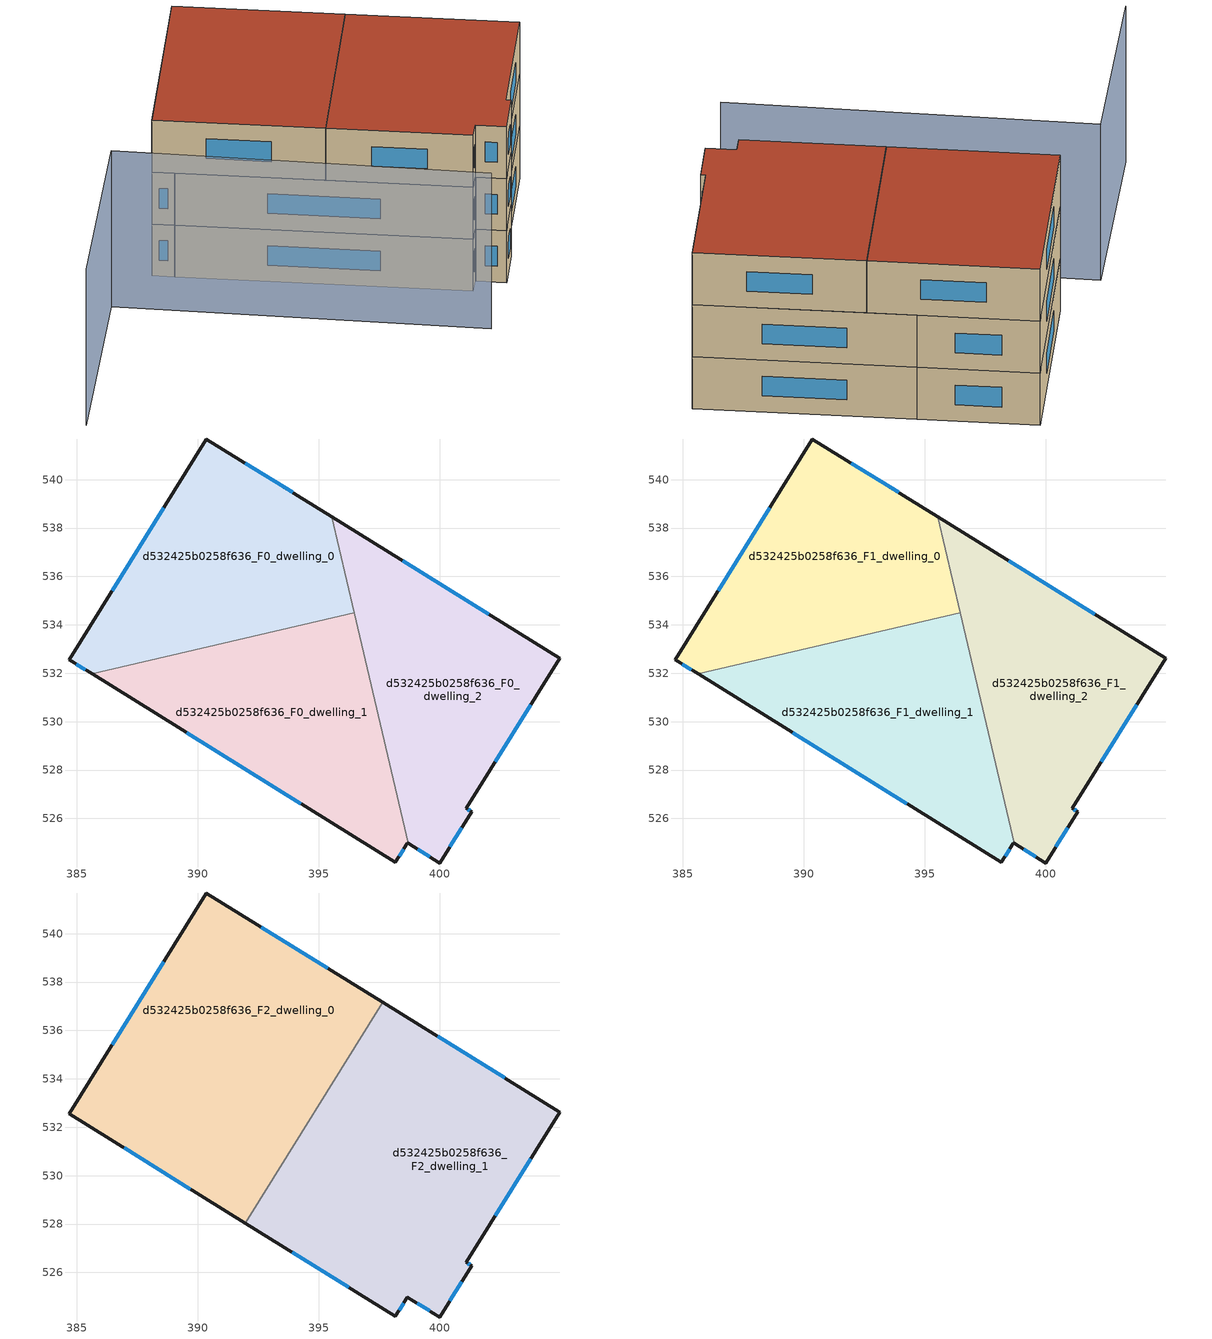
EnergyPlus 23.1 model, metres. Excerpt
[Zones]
d532425b0258f636_F0_dwelling_0
 floor ground (EU_floor_Construction): 395.53,538.47 396.45,534.5 385.63,531.97 384.69,532.56 390.35,541.68 z0
 wall outside (EU_wall_Construction): 395.53,538.47 390.35,541.68 384.69,532.56 385.63,531.97 z0:3
 wall to d532425b0258f636_F0_dwelling_1 (EU_wall_Construction): 385.63,531.97 396.45,534.5 z0:3
 wall to d532425b0258f636_F0_dwelling_2 (EU_wall_Construction): 396.45,534.5 395.53,538.47 z0:3
 window (EU_Window_Construction): 393.92,539.47 391.97,540.68 / 384.98,532.38 385.34,532.16 / 388.59,538.84 386.45,535.4 z0.93:2.07
d532425b0258f636_F0_dwelling_1
 floor ground (EU_floor_Construction): 396.45,534.5 398.68,524.97 398.66,524.99 398.16,524.19 385.63,531.97 z0
 wall outside (EU_wall_Construction): 385.63,531.97 398.16,524.19 398.66,524.99 398.68,524.97 z0:3
 wall to d532425b0258f636_F0_dwelling_2 (EU_wall_Construction): 398.68,524.97 396.46,534.5 z0:3
 window (EU_Window_Construction): 389.54,529.55 394.26,526.61 / 398.32,524.44 398.51,524.74 z0.93:2.07
d532425b0258f636_F0_dwelling_2
 floor ground (EU_floor_Construction): 404.95,532.63 401.1,526.42 401.31,526.29 399.99,524.16 398.68,524.97 395.53,538.47 z0
 wall outside (EU_wall_Construction): 398.68,524.97 399.99,524.16 401.31,526.29 401.1,526.42 404.95,532.63 395.53,538.47 z0:3
 window (EU_Window_Construction): 400.4,524.82 400.9,525.63 / 399.09,524.72 399.58,524.41 / 402.02,534.45 398.46,536.65 / 402.3,528.35 403.75,530.69 / 401.24,526.33 401.16,526.38 z0.93:2.07
d532425b0258f636_F1_dwelling_0
 floor to d532425b0258f636_F0_dwelling_0 (EU_floor_Construction): 395.53,538.47 396.45,534.5 385.63,531.97 384.69,532.56 390.35,541.68 z3
 wall outside (EU_wall_Construction): 395.53,538.47 390.35,541.68 384.69,532.56 385.63,531.97 z3:6
 wall to d532425b0258f636_F1_dwelling_1 (EU_wall_Construction): 385.63,531.97 396.45,534.5 z3:6
 wall to d532425b0258f636_F1_dwelling_2 (EU_wall_Construction): 396.45,534.5 395.53,538.47 z3:6
 window (EU_Window_Construction): 393.92,539.47 391.97,540.68 / 384.98,532.38 385.34,532.16 / 388.59,538.84 386.45,535.4 z3.93:5.07
d532425b0258f636_F1_dwelling_1
 floor to d532425b0258f636_F0_dwelling_1 (EU_floor_Construction): 396.45,534.5 398.68,524.97 398.66,524.99 398.16,524.19 385.63,531.97 z3
 wall outside (EU_wall_Construction): 385.63,531.97 398.16,524.19 398.66,524.99 398.68,524.97 z3:6
 wall to d532425b0258f636_F1_dwelling_2 (EU_wall_Construction): 398.68,524.97 396.46,534.5 z3:6
 window (EU_Window_Construction): 389.54,529.55 394.26,526.61 / 398.32,524.44 398.51,524.74 z3.93:5.07
d532425b0258f636_F1_dwelling_2
 floor to d532425b0258f636_F0_dwelling_2 (EU_floor_Construction): 404.95,532.63 401.1,526.42 401.31,526.29 399.99,524.16 398.68,524.97 395.53,538.47 z3
 wall outside (EU_wall_Construction): 398.68,524.97 399.99,524.16 401.31,526.29 401.1,526.42 404.95,532.63 395.53,538.47 z3:6
 window (EU_Window_Construction): 400.4,524.82 400.9,525.63 / 399.09,524.72 399.58,524.41 / 402.02,534.45 398.46,536.65 / 402.3,528.35 403.75,530.69 / 401.24,526.33 401.16,526.38 z3.93:5.07
d532425b0258f636_F2_dwelling_0
 floor to d532425b0258f636_F1_dwelling_0 (EU_floor_Construction): 395.53,538.47 396.32,535.06 395.89,534.37 385.63,531.97 384.69,532.56 390.35,541.68 z6
 floor to d532425b0258f636_F1_dwelling_1 (EU_floor_Construction): 395.89,534.37 391.96,528.04 385.63,531.97 z6
 floor to d532425b0258f636_F1_dwelling_2 (EU_floor_Construction): 397.63,537.17 396.32,535.06 395.53,538.47 z6
 wall outside (EU_wall_Construction): 397.63,537.17 390.35,541.68 384.69,532.56 391.96,528.04 z6:9
 wall to d532425b0258f636_F2_dwelling_1 (EU_wall_Construction): 391.96,528.04 397.63,537.17 z6:9
 window (EU_Window_Construction): 386.95,531.15 389.7,529.45 / 388.59,538.84 386.45,535.4 / 395.36,538.57 392.62,540.27 z6.93:8.07
 roof outside (EU_roof_Construction): 391.96,528.04 397.63,537.17 390.35,541.68 384.69,532.56 z9
d532425b0258f636_F2_dwelling_1
 floor to d532425b0258f636_F1_dwelling_1 (EU_floor_Construction): 396.45,534.5 398.68,524.97 398.66,524.99 398.16,524.19 391.96,528.04 395.89,534.37 z6
 floor to d532425b0258f636_F1_dwelling_2 (EU_floor_Construction): 404.95,532.63 401.1,526.42 401.31,526.29 399.99,524.16 398.68,524.97 396.32,535.06 397.63,537.17 z6
 floor to d532425b0258f636_F1_dwelling_0 (EU_floor_Construction): 396.32,535.06 396.45,534.5 395.89,534.37 z6
 wall outside (EU_wall_Construction): 391.96,528.04 398.16,524.19 398.66,524.99 399.99,524.16 401.31,526.29 401.1,526.42 404.95,532.63 397.63,537.17 z6:9
 window (EU_Window_Construction): 400.4,524.82 400.9,525.63 / 399.07,524.73 399.57,524.42 / 398.32,524.44 398.51,524.74 / 393.89,526.84 396.23,525.39 / 402.67,534.04 399.91,535.75 / 402.3,528.35 403.75,530.69 / 401.24,526.33 401.16,526.38 z6.93:8.07
 roof outside (EU_roof_Construction): 401.31,526.29 401.1,526.42 404.95,532.63 397.63,537.17 391.96,528.04 398.16,524.19 398.66,524.99 399.99,524.16 z9
shading: 375.53,521.53 381.6,530.87 / 381.6,530.87 397.35,520.63 z0:9
[Building]
EU S2 Campaign: North Axis=0; Terrain=City; Solar Distribution=FullExterior
[Site:Location]
Montreal-Trudeau.Intl.AP: Latitude=45.4667; Longitude=-73.75; Time Zone=-5; Elevation=36
[SizingPeriod:WeatherFileDays]
AnnualSizingPeriod: Begin Month=1; Begin Day of Month=1; End Month=12; End Day of Month=31; Day of Week for Start Day=Monday; Use Weather File Daylight Saving Period=No; Use Weather File Rain and Snow Indicators=No
[MATERIAL]
EU_InternalMass_Material: Roughness=MediumRough; Thickness=0.1; Conductivity=1; Density=1800; Specific Heat=900; Thermal Absorptance=0.9; Solar Absorptance=0.7; Visible Absorptance=0.7
[MATERIAL:NOMASS] Roughness=MediumRough; Thermal Absorptance=0.9; Solar Absorptance=0.7; Visible Absorptance=0.7
Name | Thermal Resistance
EU_wall_NoMass; EU_floor_NoMass | 1.36485
EU_roof_NoMass | 2.55992
[WINDOWMATERIAL:SIMPLEGLAZINGSYSTEM]
EU_Window_SimpleGlazing: UFactor=3.92339; Solar Heat Gain Coefficient=0.8; Visible Transmittance=0.8
[CONSTRUCTION]
EU_wall_Construction: EU_wall_NoMass
EU_roof_Construction: EU_roof_NoMass
EU_floor_Construction: EU_floor_NoMass
EU_Window_Construction: EU_Window_SimpleGlazing
EU_InternalMass_Construction: EU_InternalMass_Material
[ZONE] Type=1; Multiplier=1; Ceiling Height=autocalculate; Floor Area=autocalculate; Part of Total Floor Area=Yes
Name | Volume
d532425b0258f636_F0_dwelling_0; d532425b0258f636_F1_dwelling_0; d532425b0258f636_F0_dwelling_1; d532425b0258f636_F1_dwelling_1 | 183.954
d532425b0258f636_F2_dwelling_0 | 275.93
d532425b0258f636_F2_dwelling_1 | 275.932
d532425b0258f636_F0_dwelling_2; d532425b0258f636_F1_dwelling_2 | 183.962
[INTERNALMASS] Construction=EU_InternalMass_Construction
Name | Zone or ZoneList | Surface Area
d532425b0258f636_F0_dwelling_0_EU_InternalMass | d532425b0258f636_F0_dwelling_0 | 61.3178
d532425b0258f636_F0_dwelling_1_EU_InternalMass | d532425b0258f636_F0_dwelling_1 | 61.3185
d532425b0258f636_F0_dwelling_2_EU_InternalMass | d532425b0258f636_F0_dwelling_2 | 61.3205
d532425b0258f636_F1_dwelling_0_EU_InternalMass | d532425b0258f636_F1_dwelling_0 | 61.3178
d532425b0258f636_F1_dwelling_1_EU_InternalMass | d532425b0258f636_F1_dwelling_1 | 61.3185
d532425b0258f636_F1_dwelling_2_EU_InternalMass | d532425b0258f636_F1_dwelling_2 | 61.3205
d532425b0258f636_F2_dwelling_0_EU_InternalMass | d532425b0258f636_F2_dwelling_0 | 91.9768
d532425b0258f636_F2_dwelling_1_EU_InternalMass | d532425b0258f636_F2_dwelling_1 | 91.9775
[OTHEREQUIPMENT] Fuel Type=Electricity; Design Level Calculation Method=Watts/Area; Power per Zone Floor Area=1; Fraction Latent=0; Fraction Radiant=0; Fraction Lost=0; Carbon Dioxide Generation Rate=0; EndUse Subcategory=EU_Step8_InternalGains
Name | Zone or ZoneList or Space or SpaceList | Schedule
EU_Step8_InternalGain_d532425b0258f636_F0_dwelling_0_f000 | d532425b0258f636_F0_dwelling_0 | EU_Step8_GainSchedule_d532425b0258f636_F0_dwelling_0_f000
EU_Step8_InternalGain_d532425b0258f636_F0_dwelling_1_f000 | d532425b0258f636_F0_dwelling_1 | EU_Step8_GainSchedule_d532425b0258f636_F0_dwelling_1_f000
EU_Step8_InternalGain_d532425b0258f636_F0_dwelling_2_f000 | d532425b0258f636_F0_dwelling_2 | EU_Step8_GainSchedule_d532425b0258f636_F0_dwelling_2_f000
EU_Step8_InternalGain_d532425b0258f636_F1_dwelling_0_f000 | d532425b0258f636_F1_dwelling_0 | EU_Step8_GainSchedule_d532425b0258f636_F1_dwelling_0_f000
EU_Step8_InternalGain_d532425b0258f636_F1_dwelling_1_f000 | d532425b0258f636_F1_dwelling_1 | EU_Step8_GainSchedule_d532425b0258f636_F1_dwelling_1_f000
EU_Step8_InternalGain_d532425b0258f636_F1_dwelling_2_f000 | d532425b0258f636_F1_dwelling_2 | EU_Step8_GainSchedule_d532425b0258f636_F1_dwelling_2_f000
EU_Step8_InternalGain_d532425b0258f636_F2_dwelling_0_f000 | d532425b0258f636_F2_dwelling_0 | EU_Step8_GainSchedule_d532425b0258f636_F2_dwelling_0_f000
EU_Step8_InternalGain_d532425b0258f636_F2_dwelling_1_f000 | d532425b0258f636_F2_dwelling_1 | EU_Step8_GainSchedule_d532425b0258f636_F2_dwelling_1_f000
[ZONEVENTILATION:DESIGNFLOWRATE] Schedule=EU_AlwaysOn; Design Flow Rate Calculation Method=AirChanges/Hour; Air Changes per Hour=0.860309; Ventilation Type=Natural; Fan Pressure Rise=0; Fan Total Efficiency=1; Constant Term Coefficient=1; Temperature Term Coefficient=0; Velocity Term Coefficient=0; Velocity Squared Term Coefficient=0; Minimum Indoor Temperature=-100; Maximum Indoor Temperature=100; Delta Temperature=-100; Minimum Outdoor Temperature=-100; Maximum Outdoor Temperature=100; Maximum Wind Speed=40
Name | Zone or ZoneList or Space or SpaceList
EU_ConstantAir_d532425b0258f636_F0_dwelling_0 | d532425b0258f636_F0_dwelling_0
EU_ConstantAir_d532425b0258f636_F0_dwelling_1 | d532425b0258f636_F0_dwelling_1
EU_ConstantAir_d532425b0258f636_F0_dwelling_2 | d532425b0258f636_F0_dwelling_2
EU_ConstantAir_d532425b0258f636_F1_dwelling_0 | d532425b0258f636_F1_dwelling_0
EU_ConstantAir_d532425b0258f636_F1_dwelling_1 | d532425b0258f636_F1_dwelling_1
EU_ConstantAir_d532425b0258f636_F1_dwelling_2 | d532425b0258f636_F1_dwelling_2
EU_ConstantAir_d532425b0258f636_F2_dwelling_0 | d532425b0258f636_F2_dwelling_0
EU_ConstantAir_d532425b0258f636_F2_dwelling_1 | d532425b0258f636_F2_dwelling_1
[HVACTEMPLATE:THERMOSTAT] Constant Heating Setpoint=20; Constant Cooling Setpoint=50
EU_HeatOnly_d532425b0258f636_F0_dwelling_0; EU_HeatOnly_d532425b0258f636_F0_dwelling_1; EU_HeatOnly_d532425b0258f636_F0_dwelling_2; EU_HeatOnly_d532425b0258f636_F1_dwelling_0; EU_HeatOnly_d532425b0258f636_F1_dwelling_1; EU_HeatOnly_d532425b0258f636_F1_dwelling_2; EU_HeatOnly_d532425b0258f636_F2_dwelling_0; EU_HeatOnly_d532425b0258f636_F2_dwelling_1
[HVACTEMPLATE:ZONE:IDEALLOADSAIRSYSTEM] System Availability Schedule=EU_AlwaysOn; Maximum Heating Supply Air Temperature=50; Minimum Cooling Supply Air Temperature=13; Maximum Heating Supply Air Humidity Ratio=0.0156; Minimum Cooling Supply Air Humidity Ratio=0.0077; Heating Limit=NoLimit; Cooling Limit=NoLimit; Heating Availability Schedule=EU_AlwaysOn; Cooling Availability Schedule=EU_CoolingOff; Dehumidification Control Type=ConstantSensibleHeatRatio; Cooling Sensible Heat Ratio=0.7; Dehumidification Setpoint=60; Humidification Control Type=None; Humidification Setpoint=30; Outdoor Air Method=None; Outdoor Air Flow Rate per Person=0.00944; Outdoor Air Flow Rate per Zone Floor Area=0; Outdoor Air Flow Rate per Zone=0; Demand Controlled Ventilation Type=None; Outdoor Air Economizer Type=NoEconomizer; Heat Recovery Type=None; Sensible Heat Recovery Effectiveness=0.7; Latent Heat Recovery Effectiveness=0.65
Name | Template Thermostat
d532425b0258f636_F0_dwelling_0 | EU_HeatOnly_d532425b0258f636_F0_dwelling_0
d532425b0258f636_F0_dwelling_1 | EU_HeatOnly_d532425b0258f636_F0_dwelling_1
d532425b0258f636_F0_dwelling_2 | EU_HeatOnly_d532425b0258f636_F0_dwelling_2
d532425b0258f636_F1_dwelling_0 | EU_HeatOnly_d532425b0258f636_F1_dwelling_0
d532425b0258f636_F1_dwelling_1 | EU_HeatOnly_d532425b0258f636_F1_dwelling_1
d532425b0258f636_F1_dwelling_2 | EU_HeatOnly_d532425b0258f636_F1_dwelling_2
d532425b0258f636_F2_dwelling_0 | EU_HeatOnly_d532425b0258f636_F2_dwelling_0
d532425b0258f636_F2_dwelling_1 | EU_HeatOnly_d532425b0258f636_F2_dwelling_1
[SIZING:ZONE] Zone Cooling Design Supply Air Temperature Input Method=SupplyAirTemperature; Zone Cooling Design Supply Air Temperature=13; Zone Heating Design Supply Air Temperature Input Method=SupplyAirTemperature; Zone Heating Design Supply Air Temperature=50; Zone Cooling Design Supply Air Humidity Ratio=0.008; Zone Heating Design Supply Air Humidity Ratio=0.008; Cooling Design Air Flow Method=DesignDay; Cooling Design Air Flow Rate=0; Cooling Minimum Air Flow per Zone Floor Area=0.000762; Cooling Minimum Air Flow=0; Cooling Minimum Air Flow Fraction=0.2; Heating Design Air Flow Method=DesignDay; Heating Design Air Flow Rate=0; Heating Maximum Air Flow per Zone Floor Area=0.002032; Heating Maximum Air Flow=0.141576; Heating Maximum Air Flow Fraction=0.3; Account for Dedicated Outdoor Air System=No; Dedicated Outdoor Air System Control Strategy=NeutralSupplyAir; Dedicated Outdoor Air Low Setpoint Temperature for Design=autosize; Dedicated Outdoor Air High Setpoint Temperature for Design=autosize; Zone Load Sizing Method=Sensible Load Only No Latent Load; Zone Latent Cooling Design Supply Air Humidity Ratio Input Method=HumidityRatioDifference; Zone Cooling Design Supply Air Humidity Ratio Difference=0.005; Zone Latent Heating Design Supply Air Humidity Ratio Input Method=HumidityRatioDifference; Zone Humidification Design Supply Air Humidity Ratio Difference=0.005
d532425b0258f636_F0_dwelling_0; d532425b0258f636_F0_dwelling_1; d532425b0258f636_F0_dwelling_2; d532425b0258f636_F1_dwelling_0; d532425b0258f636_F1_dwelling_1; d532425b0258f636_F1_dwelling_2; d532425b0258f636_F2_dwelling_0; d532425b0258f636_F2_dwelling_1
[SCHEDULE:CONSTANT]
Name | Hourly Value
EU_AlwaysOn | 1
EU_CoolingOff | 0
[SCHEDULE:FILE] Column Number=1; Rows to Skip at Top=0; Number of Hours of Data=8760; Column Separator=Comma; Interpolate to Timestep=No; Minutes per Item=60; Adjust Schedule for Daylight Savings=Yes
Name | File
EU_Step8_GainSchedule_d532425b0258f636_F0_dwelling_0_f000 | ../../schedules/d532425b0258f636/d532425b0258f636_F0_dwelling_0_f000_gain.csv
EU_Step8_GainSchedule_d532425b0258f636_F0_dwelling_1_f000 | ../../schedules/d532425b0258f636/d532425b0258f636_F0_dwelling_1_f000_gain.csv
EU_Step8_GainSchedule_d532425b0258f636_F0_dwelling_2_f000 | ../../schedules/d532425b0258f636/d532425b0258f636_F0_dwelling_2_f000_gain.csv
EU_Step8_GainSchedule_d532425b0258f636_F1_dwelling_0_f000 | ../../schedules/d532425b0258f636/d532425b0258f636_F1_dwelling_0_f000_gain.csv
EU_Step8_GainSchedule_d532425b0258f636_F1_dwelling_1_f000 | ../../schedules/d532425b0258f636/d532425b0258f636_F1_dwelling_1_f000_gain.csv
EU_Step8_GainSchedule_d532425b0258f636_F1_dwelling_2_f000 | ../../schedules/d532425b0258f636/d532425b0258f636_F1_dwelling_2_f000_gain.csv
EU_Step8_GainSchedule_d532425b0258f636_F2_dwelling_0_f000 | ../../schedules/d532425b0258f636/d532425b0258f636_F2_dwelling_0_f000_gain.csv
EU_Step8_GainSchedule_d532425b0258f636_F2_dwelling_1_f000 | ../../schedules/d532425b0258f636/d532425b0258f636_F2_dwelling_1_f000_gain.csv
